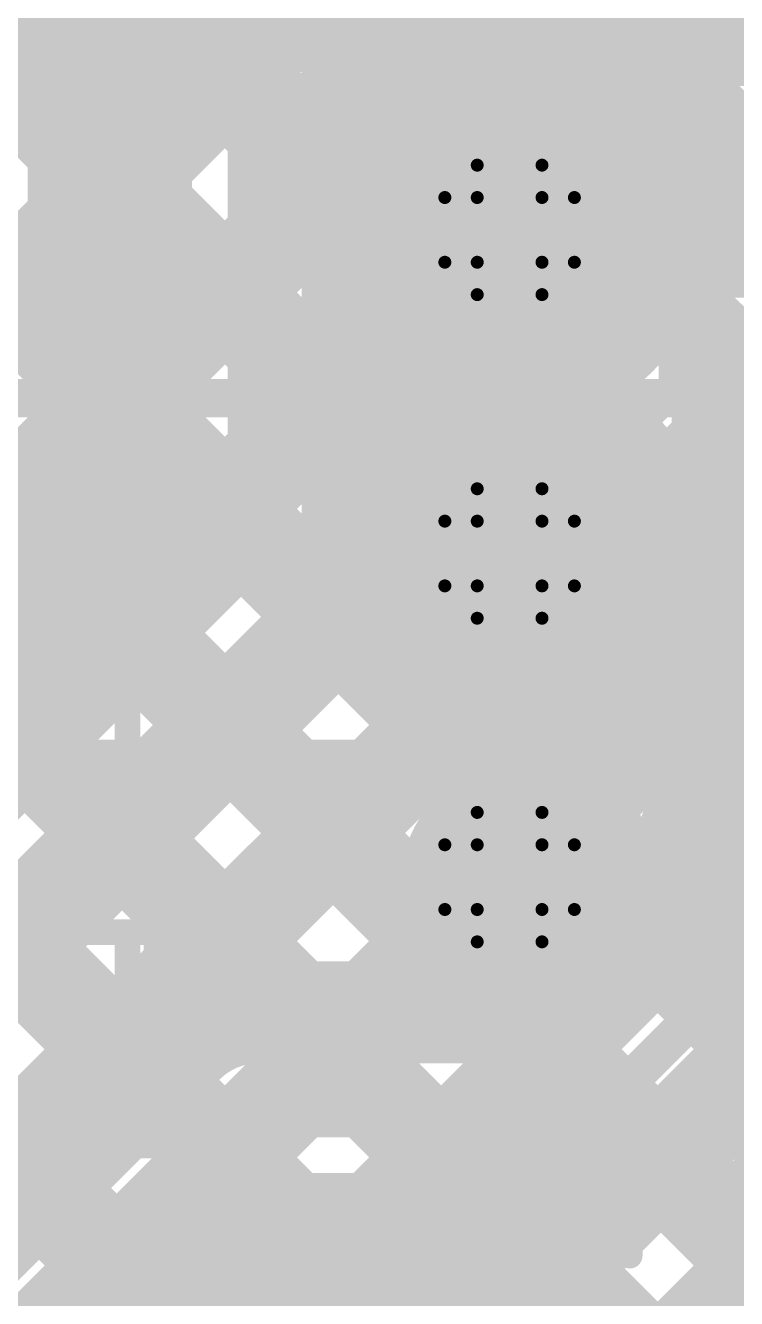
# Model space of a CAD drawing. Header units: millimetres. Extents: x 13 to 259, y -2 to 326.
# Drawn here: x 135.407 to 138.195, y 102.542 to 107.538 of the extents above; entities that cross this region are included whole.
import ezdxf

# ---------------------------------------------------------------- set-up
doc = ezdxf.new("R2010")
doc.units = ezdxf.units.MM
for name, color, linetype in [('BottomLayer', 5, 'Continuous'), ('ConnectLayer', 7, 'Continuous'), ('DrillDrawing', 1, 'Continuous'), ('Mechanical14', 56, 'Continuous'), ('Mechanical8', 56, 'Continuous'), ('MidLayer1', 16, 'Continuous'), ('MidLayer2', 76, 'Continuous'), ('MidLayer3', 90, 'Continuous'), ('MidLayer4', 156, 'Continuous'), ('MidLayer5', 130, 'Continuous'), ('MidLayer6', 216, 'Continuous'), ('MultiLayer', 9, 'Continuous'), ('TopLayer', 1, 'Continuous'), ('TopPaste', 8, 'Continuous'), ('TopSolder', 216, 'Continuous')]:
    doc.layers.add(name, color=color, linetype=linetype)

# ---------------------------------------------------------------- blocks, each defined once
blk = doc.blocks.new('SAMTEC_ASP_127797_01_185')
at = {"layer": 'Mechanical14', "const_width": 0.1}
for points in [[(-4.6609, 2.7038), (-4.6609, 3.0594)], [(-4.2291, 2.7038), (-4.2291, 3.0594)], [(-3.3909, 2.7038), (-3.3909, 3.0594)], [(-2.9591, 2.7038), (-2.9591, 3.0594)], [(-2.1209, 2.7038), (-2.1209, 3.0594)], [(-1.6891, 2.7038), (-1.6891, 3.0594)], [(-0.8509, 2.7038), (-0.8509, 3.0594)], [(-0.4191, 2.7038), (-0.4191, 3.0594)], [(-4.2291, 2.7038), (-4.6609, 2.7038)], [(-2.9591, 2.7038), (-3.3909, 2.7038)], [(-1.6891, 2.7038), (-2.1209, 2.7038)], [(-0.4191, 2.7038), (-0.8509, 2.7038)], [(-4.2291, 2.3762), (-4.6609, 2.3762)], [(-4.6609, 2.0206), (-4.6609, 2.3762)], [(-4.2291, 2.0206), (-4.2291, 2.3762)], [(-2.9591, 2.3762), (-3.3909, 2.3762)], [(-3.3909, 2.0206), (-3.3909, 2.3762)], [(-2.9607, 2.0206), (-2.9607, 2.3762)], [(-1.6891, 2.3762), (-2.1209, 2.3762)], [(-2.1209, 2.0206), (-2.1209, 2.3762)], [(-1.6891, 2.0206), (-1.6891, 2.3762)], [(-0.4191, 2.3762), (-0.8509, 2.3762)], [(-0.8509, 2.0206), (-0.8509, 2.3762)], [(-0.4207, 2.0206), (-0.4207, 2.3762)], [(-4.6609, 2.1336), (-5.4991, 2.1336)], [(-3.3909, 2.1336), (-4.2291, 2.1336)], [(-2.1209, 2.1336), (-2.9591, 2.1336)], [(-0.8509, 2.1336), (-1.6891, 2.1336)], [(0.4191, 2.1336), (-0.4191, 2.1336)], [(-4.6609, 2.0206), (-4.7752, 2.0206)], [(-4.7752, 1.8796), (-4.7752, 2.0206)], [(-4.1148, 2.0206), (-4.2291, 2.0206)], [(-4.1148, 1.8796), (-4.1148, 2.0206)], [(-3.3909, 2.0206), (-3.5052, 2.0206)], [(-3.5052, 1.8796), (-3.5052, 2.0206)], [(-2.8448, 2.0206), (-2.9591, 2.0206)], [(-2.8448, 1.8796), (-2.8448, 2.0206)], [(-2.1209, 2.0206), (-2.2352, 2.0206)], [(-2.2352, 1.8796), (-2.2352, 2.0206)], [(-1.5748, 2.0206), (-1.6891, 2.0206)], [(-1.5748, 1.8796), (-1.5748, 2.0206)], [(-0.8509, 2.0206), (-0.9652, 2.0206)], [(-0.9652, 1.8796), (-0.9652, 2.0206)], [(-0.3048, 2.0206), (-0.4191, 2.0206)], [(-0.3048, 1.8796), (-0.3048, 2.0206)], [(-4.7752, 1.8796), (-5.3848, 1.8796)], [(-3.5052, 1.8796), (-4.1148, 1.8796)], [(-2.2352, 1.8796), (-2.8448, 1.8796)], [(-0.9652, 1.8796), (-1.5748, 1.8796)], [(0.3048, 1.8796), (-0.3048, 1.8796)], [(-4.7752, 0.6604), (-5.3848, 0.6604)], [(-4.7752, 0.5194), (-4.7752, 0.6604)], [(-3.5052, 0.6604), (-4.1148, 0.6604)], [(-4.1148, 0.5194), (-4.1148, 0.6604)], [(-3.5052, 0.5194), (-3.5052, 0.6604)], [(-2.2352, 0.6604), (-2.8448, 0.6604)], [(-2.8448, 0.5194), (-2.8448, 0.6604)], [(-2.2352, 0.5194), (-2.2352, 0.6604)], [(-0.9652, 0.6604), (-1.5748, 0.6604)], [(-1.5748, 0.5194), (-1.5748, 0.6604)], [(-0.9652, 0.5194), (-0.9652, 0.6604)], [(0.3048, 0.6604), (-0.3048, 0.6604)], [(-0.3048, 0.5194), (-0.3048, 0.6604)], [(-4.6609, 0.5194), (-4.7752, 0.5194)], [(-4.6609, 0.1638), (-4.6609, 0.5194)], [(-4.1148, 0.5194), (-4.2291, 0.5194)], [(-4.2291, 0.1638), (-4.2291, 0.5194)], [(-3.3909, 0.5194), (-3.5052, 0.5194)], [(-3.3909, 0.1638), (-3.3909, 0.5194)], [(-2.8448, 0.5194), (-2.9591, 0.5194)], [(-2.9591, 0.1638), (-2.9591, 0.5194)], [(-2.1209, 0.5194), (-2.2352, 0.5194)], [(-2.1209, 0.1638), (-2.1209, 0.5194)], [(-1.5748, 0.5194), (-1.6891, 0.5194)], [(-1.6891, 0.1638), (-1.6891, 0.5194)], [(-0.8509, 0.5194), (-0.9652, 0.5194)], [(-0.8509, 0.1638), (-0.8509, 0.5194)], [(-0.3048, 0.5194), (-0.4191, 0.5194)], [(-0.4191, 0.1638), (-0.4191, 0.5194)], [(-4.6609, 0.4064), (-5.4991, 0.4064)], [(-3.3909, 0.4064), (-4.2291, 0.4064)], [(-2.1209, 0.4064), (-2.9591, 0.4064)], [(-0.8509, 0.4064), (-1.6891, 0.4064)], [(0.4191, 0.4064), (-0.4191, 0.4064)], [(-4.2291, 0.1638), (-4.6609, 0.1638)], [(-2.9591, 0.1638), (-3.3909, 0.1638)], [(-1.6891, 0.1638), (-2.1209, 0.1638)], [(-0.4191, 0.1638), (-0.8509, 0.1638)]]:
    blk.add_lwpolyline(points, dxfattribs=at)
at = {"layer": 'Mechanical14', "const_width": 0.05}
for points in [[(-4.6859, 2.7038, 1), (-4.6359, 2.7038, 1)], [(-4.6859, 2.7038, 1), (-4.6359, 2.7038, 1)], [(-4.2541, 2.7038, 1), (-4.2041, 2.7038, 1)], [(-4.2541, 2.7038, 1), (-4.2041, 2.7038, 1)], [(-3.4159, 2.7038, 1), (-3.3659, 2.7038, 1)], [(-3.4159, 2.7038, 1), (-3.3659, 2.7038, 1)], [(-2.9841, 2.7038, 1), (-2.9341, 2.7038, 1)], [(-2.9841, 2.7038, 1), (-2.9341, 2.7038, 1)], [(-2.1459, 2.7038, 1), (-2.0959, 2.7038, 1)], [(-2.1459, 2.7038, 1), (-2.0959, 2.7038, 1)], [(-1.7141, 2.7038, 1), (-1.6641, 2.7038, 1)], [(-1.7141, 2.7038, 1), (-1.6641, 2.7038, 1)], [(-0.8759, 2.7038, 1), (-0.8259, 2.7038, 1)], [(-0.8759, 2.7038, 1), (-0.8259, 2.7038, 1)], [(-0.4441, 2.7038, 1), (-0.3941, 2.7038, 1)], [(-0.4441, 2.7038, 1), (-0.3941, 2.7038, 1)], [(-4.6859, 2.3762, 1), (-4.6359, 2.3762, 1)], [(-4.6859, 2.3762, 1), (-4.6359, 2.3762, 1)], [(-4.2541, 2.3762, 1), (-4.2041, 2.3762, 1)], [(-4.2541, 2.3762, 1), (-4.2041, 2.3762, 1)], [(-3.4159, 2.3762, 1), (-3.3659, 2.3762, 1)], [(-3.4159, 2.3762, 1), (-3.3659, 2.3762, 1)], [(-2.9857, 2.3762, 1), (-2.9357, 2.3762, 1)], [(-2.9841, 2.3762, 1), (-2.9341, 2.3762, 1)], [(-2.1459, 2.3762, 1), (-2.0959, 2.3762, 1)], [(-2.1459, 2.3762, 1), (-2.0959, 2.3762, 1)], [(-1.7141, 2.3762, 1), (-1.6641, 2.3762, 1)], [(-1.7141, 2.3762, 1), (-1.6641, 2.3762, 1)], [(-0.8759, 2.3762, 1), (-0.8259, 2.3762, 1)], [(-0.8759, 2.3762, 1), (-0.8259, 2.3762, 1)], [(-0.4457, 2.3762, 1), (-0.3957, 2.3762, 1)], [(-0.4441, 2.3762, 1), (-0.3941, 2.3762, 1)], [(-4.6859, 2.1336, 1), (-4.6359, 2.1336, 1)], [(-4.2541, 2.1336, 1), (-4.2041, 2.1336, 1)], [(-3.4159, 2.1336, 1), (-3.3659, 2.1336, 1)], [(-2.9841, 2.1336, 1), (-2.9341, 2.1336, 1)], [(-2.1459, 2.1336, 1), (-2.0959, 2.1336, 1)], [(-1.7141, 2.1336, 1), (-1.6641, 2.1336, 1)], [(-0.8759, 2.1336, 1), (-0.8259, 2.1336, 1)], [(-0.4441, 2.1336, 1), (-0.3941, 2.1336, 1)], [(-4.8002, 2.0206, 1), (-4.7502, 2.0206, 1)], [(-4.8002, 2.0206, 1), (-4.7502, 2.0206, 1)], [(-4.6859, 2.0206, 1), (-4.6359, 2.0206, 1)], [(-4.6859, 2.0206, 1), (-4.6359, 2.0206, 1)], [(-4.2541, 2.0206, 1), (-4.2041, 2.0206, 1)], [(-4.2541, 2.0206, 1), (-4.2041, 2.0206, 1)], [(-4.1398, 2.0206, 1), (-4.0898, 2.0206, 1)], [(-4.1398, 2.0206, 1), (-4.0898, 2.0206, 1)], [(-3.5302, 2.0206, 1), (-3.4802, 2.0206, 1)], [(-3.5302, 2.0206, 1), (-3.4802, 2.0206, 1)], [(-3.4159, 2.0206, 1), (-3.3659, 2.0206, 1)], [(-3.4159, 2.0206, 1), (-3.3659, 2.0206, 1)], [(-2.9857, 2.0206, 1), (-2.9357, 2.0206, 1)], [(-2.9841, 2.0206, 1), (-2.9341, 2.0206, 1)], [(-2.8698, 2.0206, 1), (-2.8198, 2.0206, 1)], [(-2.8698, 2.0206, 1), (-2.8198, 2.0206, 1)], [(-2.2602, 2.0206, 1), (-2.2102, 2.0206, 1)], [(-2.2602, 2.0206, 1), (-2.2102, 2.0206, 1)], [(-2.1459, 2.0206, 1), (-2.0959, 2.0206, 1)], [(-2.1459, 2.0206, 1), (-2.0959, 2.0206, 1)], [(-1.7141, 2.0206, 1), (-1.6641, 2.0206, 1)], [(-1.7141, 2.0206, 1), (-1.6641, 2.0206, 1)], [(-1.5998, 2.0206, 1), (-1.5498, 2.0206, 1)], [(-1.5998, 2.0206, 1), (-1.5498, 2.0206, 1)], [(-0.9902, 2.0206, 1), (-0.9402, 2.0206, 1)], [(-0.9902, 2.0206, 1), (-0.9402, 2.0206, 1)], [(-0.8759, 2.0206, 1), (-0.8259, 2.0206, 1)], [(-0.8759, 2.0206, 1), (-0.8259, 2.0206, 1)], [(-0.4457, 2.0206, 1), (-0.3957, 2.0206, 1)], [(-0.4441, 2.0206, 1), (-0.3941, 2.0206, 1)], [(-0.3298, 2.0206, 1), (-0.2798, 2.0206, 1)], [(-0.3298, 2.0206, 1), (-0.2798, 2.0206, 1)], [(-4.8002, 1.8796, 1), (-4.7502, 1.8796, 1)], [(-4.8002, 1.8796, 1), (-4.7502, 1.8796, 1)], [(-4.1398, 1.8796, 1), (-4.0898, 1.8796, 1)], [(-4.1398, 1.8796, 1), (-4.0898, 1.8796, 1)], [(-3.5302, 1.8796, 1), (-3.4802, 1.8796, 1)], [(-3.5302, 1.8796, 1), (-3.4802, 1.8796, 1)], [(-2.8698, 1.8796, 1), (-2.8198, 1.8796, 1)], [(-2.8698, 1.8796, 1), (-2.8198, 1.8796, 1)], [(-2.2602, 1.8796, 1), (-2.2102, 1.8796, 1)], [(-2.2602, 1.8796, 1), (-2.2102, 1.8796, 1)], [(-1.5998, 1.8796, 1), (-1.5498, 1.8796, 1)], [(-1.5998, 1.8796, 1), (-1.5498, 1.8796, 1)], [(-0.9902, 1.8796, 1), (-0.9402, 1.8796, 1)], [(-0.9902, 1.8796, 1), (-0.9402, 1.8796, 1)], [(-0.3298, 1.8796, 1), (-0.2798, 1.8796, 1)], [(-0.3298, 1.8796, 1), (-0.2798, 1.8796, 1)], [(-4.8002, 0.6604, 1), (-4.7502, 0.6604, 1)], [(-4.8002, 0.6604, 1), (-4.7502, 0.6604, 1)], [(-4.1398, 0.6604, 1), (-4.0898, 0.6604, 1)], [(-4.1398, 0.6604, 1), (-4.0898, 0.6604, 1)], [(-3.5302, 0.6604, 1), (-3.4802, 0.6604, 1)], [(-3.5302, 0.6604, 1), (-3.4802, 0.6604, 1)], [(-2.8698, 0.6604, 1), (-2.8198, 0.6604, 1)], [(-2.8698, 0.6604, 1), (-2.8198, 0.6604, 1)], [(-2.2602, 0.6604, 1), (-2.2102, 0.6604, 1)], [(-2.2602, 0.6604, 1), (-2.2102, 0.6604, 1)], [(-1.5998, 0.6604, 1), (-1.5498, 0.6604, 1)], [(-1.5998, 0.6604, 1), (-1.5498, 0.6604, 1)], [(-0.9902, 0.6604, 1), (-0.9402, 0.6604, 1)], [(-0.9902, 0.6604, 1), (-0.9402, 0.6604, 1)], [(-0.3298, 0.6604, 1), (-0.2798, 0.6604, 1)], [(-0.3298, 0.6604, 1), (-0.2798, 0.6604, 1)], [(-4.8002, 0.5194, 1), (-4.7502, 0.5194, 1)], [(-4.8002, 0.5194, 1), (-4.7502, 0.5194, 1)], [(-4.6859, 0.5194, 1), (-4.6359, 0.5194, 1)], [(-4.6859, 0.5194, 1), (-4.6359, 0.5194, 1)], [(-4.2541, 0.5194, 1), (-4.2041, 0.5194, 1)], [(-4.2541, 0.5194, 1), (-4.2041, 0.5194, 1)], [(-4.1398, 0.5194, 1), (-4.0898, 0.5194, 1)], [(-4.1398, 0.5194, 1), (-4.0898, 0.5194, 1)], [(-3.5302, 0.5194, 1), (-3.4802, 0.5194, 1)], [(-3.5302, 0.5194, 1), (-3.4802, 0.5194, 1)], [(-3.4159, 0.5194, 1), (-3.3659, 0.5194, 1)], [(-3.4159, 0.5194, 1), (-3.3659, 0.5194, 1)], [(-2.9841, 0.5194, 1), (-2.9341, 0.5194, 1)], [(-2.9841, 0.5194, 1), (-2.9341, 0.5194, 1)], [(-2.8698, 0.5194, 1), (-2.8198, 0.5194, 1)], [(-2.8698, 0.5194, 1), (-2.8198, 0.5194, 1)], [(-2.2602, 0.5194, 1), (-2.2102, 0.5194, 1)], [(-2.2602, 0.5194, 1), (-2.2102, 0.5194, 1)], [(-2.1459, 0.5194, 1), (-2.0959, 0.5194, 1)], [(-2.1459, 0.5194, 1), (-2.0959, 0.5194, 1)], [(-1.7141, 0.5194, 1), (-1.6641, 0.5194, 1)], [(-1.7141, 0.5194, 1), (-1.6641, 0.5194, 1)], [(-1.5998, 0.5194, 1), (-1.5498, 0.5194, 1)], [(-1.5998, 0.5194, 1), (-1.5498, 0.5194, 1)], [(-0.9902, 0.5194, 1), (-0.9402, 0.5194, 1)], [(-0.9902, 0.5194, 1), (-0.9402, 0.5194, 1)], [(-0.8759, 0.5194, 1), (-0.8259, 0.5194, 1)], [(-0.8759, 0.5194, 1), (-0.8259, 0.5194, 1)], [(-0.4441, 0.5194, 1), (-0.3941, 0.5194, 1)], [(-0.4441, 0.5194, 1), (-0.3941, 0.5194, 1)], [(-0.3298, 0.5194, 1), (-0.2798, 0.5194, 1)], [(-0.3298, 0.5194, 1), (-0.2798, 0.5194, 1)], [(-4.6859, 0.4064, 1), (-4.6359, 0.4064, 1)], [(-4.2541, 0.4064, 1), (-4.2041, 0.4064, 1)], [(-3.4159, 0.4064, 1), (-3.3659, 0.4064, 1)], [(-2.9841, 0.4064, 1), (-2.9341, 0.4064, 1)], [(-2.1459, 0.4064, 1), (-2.0959, 0.4064, 1)], [(-1.7141, 0.4064, 1), (-1.6641, 0.4064, 1)], [(-0.8759, 0.4064, 1), (-0.8259, 0.4064, 1)], [(-0.4441, 0.4064, 1), (-0.3941, 0.4064, 1)], [(-4.6859, 0.1638, 1), (-4.6359, 0.1638, 1)], [(-4.6859, 0.1638, 1), (-4.6359, 0.1638, 1)], [(-4.2541, 0.1638, 1), (-4.2041, 0.1638, 1)], [(-4.2541, 0.1638, 1), (-4.2041, 0.1638, 1)], [(-3.4159, 0.1638, 1), (-3.3659, 0.1638, 1)], [(-3.4159, 0.1638, 1), (-3.3659, 0.1638, 1)], [(-2.9841, 0.1638, 1), (-2.9341, 0.1638, 1)], [(-2.9841, 0.1638, 1), (-2.9341, 0.1638, 1)], [(-2.1459, 0.1638, 1), (-2.0959, 0.1638, 1)], [(-2.1459, 0.1638, 1), (-2.0959, 0.1638, 1)], [(-1.7141, 0.1638, 1), (-1.6641, 0.1638, 1)], [(-1.7141, 0.1638, 1), (-1.6641, 0.1638, 1)], [(-0.8759, 0.1638, 1), (-0.8259, 0.1638, 1)], [(-0.8759, 0.1638, 1), (-0.8259, 0.1638, 1)], [(-0.4441, 0.1638, 1), (-0.3941, 0.1638, 1)], [(-0.4441, 0.1638, 1), (-0.3941, 0.1638, 1)]]:
    blk.add_lwpolyline(points, format="xyb", close=True, dxfattribs=at)
at = {"layer": 'Mechanical8', "const_width": 0.1}
for points in [[(-4.445, 2.175), (-4.445, 3.175)], [(-3.175, 2.175), (-3.175, 3.175)], [(-1.905, 2.175), (-1.905, 3.175)], [(-0.635, 2.175), (-0.635, 3.175)], [(-4.445, 1.905), (-4.445, 2.905)], [(-3.175, 1.905), (-3.175, 2.905)], [(-1.905, 1.905), (-1.905, 2.905)], [(-0.635, 1.905), (-0.635, 2.905)], [(-4.715, 1.905), (-5.715, 1.905)], [(-4.445, 1.905), (-5.445, 1.905)], [(-4.445, 0.905), (-4.445, 1.905)], [(-3.445, 1.905), (-4.445, 1.905)], [(-3.175, 1.905), (-4.175, 1.905)], [(-3.175, 0.905), (-3.175, 1.905)], [(-2.175, 1.905), (-3.175, 1.905)], [(-1.905, 1.905), (-2.905, 1.905)], [(-1.905, 0.905), (-1.905, 1.905)], [(-0.905, 1.905), (-1.905, 1.905)], [(-0.635, 1.905), (-1.635, 1.905)], [(-0.635, 0.905), (-0.635, 1.905)], [(0.365, 1.905), (-0.635, 1.905)], [(0.635, 1.905), (-0.365, 1.905)]]:
    blk.add_lwpolyline(points, dxfattribs=at)
at = {"layer": 'Mechanical8', "const_width": 0.05}
for points in [[(-4.47, 2.175, 1), (-4.42, 2.175, 1)], [(-3.2, 2.175, 1), (-3.15, 2.175, 1)], [(-1.93, 2.175, 1), (-1.88, 2.175, 1)], [(-0.66, 2.175, 1), (-0.61, 2.175, 1)], [(-4.74, 1.905, 1), (-4.69, 1.905, 1)], [(-4.47, 1.905, 1), (-4.42, 1.905, 1)], [(-4.47, 1.905, 1), (-4.42, 1.905, 1)], [(-4.47, 1.905, 1), (-4.42, 1.905, 1)], [(-4.47, 1.905, 1), (-4.42, 1.905, 1)], [(-4.2, 1.905, 1), (-4.15, 1.905, 1)], [(-3.47, 1.905, 1), (-3.42, 1.905, 1)], [(-3.2, 1.905, 1), (-3.15, 1.905, 1)], [(-3.2, 1.905, 1), (-3.15, 1.905, 1)], [(-3.2, 1.905, 1), (-3.15, 1.905, 1)], [(-3.2, 1.905, 1), (-3.15, 1.905, 1)], [(-2.93, 1.905, 1), (-2.88, 1.905, 1)], [(-2.2, 1.905, 1), (-2.15, 1.905, 1)], [(-1.93, 1.905, 1), (-1.88, 1.905, 1)], [(-1.93, 1.905, 1), (-1.88, 1.905, 1)], [(-1.93, 1.905, 1), (-1.88, 1.905, 1)], [(-1.93, 1.905, 1), (-1.88, 1.905, 1)], [(-1.66, 1.905, 1), (-1.61, 1.905, 1)], [(-0.93, 1.905, 1), (-0.88, 1.905, 1)], [(-0.66, 1.905, 1), (-0.61, 1.905, 1)], [(-0.66, 1.905, 1), (-0.61, 1.905, 1)], [(-0.66, 1.905, 1), (-0.61, 1.905, 1)], [(-0.66, 1.905, 1), (-0.61, 1.905, 1)], [(-0.39, 1.905, 1), (-0.34, 1.905, 1)], [(-4.47, 0.905, 1), (-4.42, 0.905, 1)], [(-3.2, 0.905, 1), (-3.15, 0.905, 1)], [(-1.93, 0.905, 1), (-1.88, 0.905, 1)], [(-0.66, 0.905, 1), (-0.61, 0.905, 1)]]:
    blk.add_lwpolyline(points, format="xyb", close=True, dxfattribs=at)
at = {"layer": 'TopLayer', "const_width": 0.32}
for points in [[(-4.605, 1.905, 1), (-4.285, 1.905, 1)], [(-3.335, 1.905, 1), (-3.015, 1.905, 1)], [(-2.065, 1.905, 1), (-1.745, 1.905, 1)], [(-0.795, 1.905, 1), (-0.475, 1.905, 1)]]:
    blk.add_lwpolyline(points, format="xyb", close=True, dxfattribs=at)
at = {"layer": 'TopPaste', "const_width": 0.32}
for points in [[(-4.605, 1.905, 1), (-4.285, 1.905, 1)], [(-3.335, 1.905, 1), (-3.015, 1.905, 1)], [(-2.065, 1.905, 1), (-1.745, 1.905, 1)], [(-0.795, 1.905, 1), (-0.475, 1.905, 1)]]:
    blk.add_lwpolyline(points, format="xyb", close=True, dxfattribs=at)
at = {"layer": 'TopSolder', "const_width": 0.4216}
for points in [[(-4.6558, 3.175, 1), (-4.2342, 3.175, 1)], [(-3.3858, 3.175, 1), (-2.9642, 3.175, 1)], [(-2.1158, 3.175, 1), (-1.6942, 3.175, 1)], [(-0.8458, 3.175, 1), (-0.4242, 3.175, 1)], [(-4.6558, 1.905, 1), (-4.2342, 1.905, 1)], [(-3.3858, 1.905, 1), (-2.9642, 1.905, 1)], [(-2.1158, 1.905, 1), (-1.6942, 1.905, 1)], [(-0.8458, 1.905, 1), (-0.4242, 1.905, 1)]]:
    blk.add_lwpolyline(points, format="xyb", close=True, dxfattribs=at)

msp = doc.modelspace()

# ---------------------------------------------------------------- linework, layer by layer
at = {"layer": 'BottomLayer', "const_width": 0.25}
for points in [[(137.1801, 106.7357, 1), (137.43, 106.7357, 1)], [(137.1801, 105.4657, 1), (137.43, 105.4657, 1)], [(137.1801, 104.1957, 1), (137.43, 104.1957, 1)]]:
    msp.add_lwpolyline(points, format="xyb", close=True, dxfattribs=at)
at = {"layer": 'ConnectLayer', "const_width": 0.4}
for points in [[(137.8722, 105.6282), (147.7273, 115.4832)], [(137.8722, 105.6282), (147.7273, 115.4832)], [(137.8722, 105.6282), (146.51, 114.266)], [(129.539, 113.1396), (136.8443, 105.8343)], [(129.539, 113.1396), (136.8443, 105.8343)], [(137.7166, 102.0785), (148.1732, 112.535)], [(137.7166, 102.0785), (148.1732, 112.535)], [(135.615, 105.9007), (135.615, 112.1481)], [(136.69, 105.425), (136.69, 112.075)], [(135.86, 105.5969), (135.86, 111.9031)], [(127.6323, 111.6522), (137.0824, 102.2021)], [(127.6323, 111.6522), (137.0824, 102.2021)], [(133.8667, 111.3575), (149.9721, 95.2521)], [(133.8667, 111.3575), (149.9721, 95.2521)], [(134.035, 111.1891), (146.51, 98.7141)], [(137.7166, 102.0785), (146.51, 110.8719)], [(134.0446, 110.331), (137.0904, 107.2853)], [(134.0446, 110.331), (137.0904, 107.2853)], [(134.0446, 110.331), (137.0904, 107.2853)], [(133.567, 109.9601), (136.7195, 106.8077)], [(133.567, 109.9601), (136.7195, 106.8077)], [(133.9509, 109.5762), (136.7195, 106.8077)], [(137.7109, 107.1639), (139.6103, 109.0633)], [(137.7109, 107.1639), (139.6103, 109.0633)], [(137.7109, 107.1639), (139.6103, 109.0633)], [(132.628, 104.6266), (136.8741, 108.8727)], [(132.628, 104.6266), (136.8741, 108.8727)], [(134.0346, 106.0332), (136.8741, 108.8727)], [(133.6219, 104.7719), (137.6398, 108.7899)], [(133.6219, 104.7719), (137.6398, 108.7899)], [(133.9744, 105.1244), (137.6398, 108.7899)], [(137.6, 107.2467), (137.6, 108.7648)], [(134.061, 104.3625), (138.4083, 108.7098)], [(134.061, 104.3625), (138.4083, 108.7098)], [(134.061, 104.3625), (138.4083, 108.7098)], [(137.382, 108.6908), (147.6056, 98.4671)], [(137.382, 108.6908), (147.6056, 98.4671)], [(137.382, 108.6908), (146.51, 99.5627)], [(134.035, 108.6435), (136.8443, 105.8343)], [(136.69, 108.5341), (137.6, 107.6241)], [(137.7765, 106.381), (139.7696, 108.3741)], [(137.7765, 106.381), (139.7696, 108.3741)], [(137.7765, 106.381), (139.7696, 108.3741)], [(135.615, 107.9121), (135.86, 107.6671)], [(136.69, 106.9916), (137.6, 107.9016)], [(135.615, 107.6136), (135.86, 107.8586)], [(134.043, 107.787), (143.616, 98.2141)], [(134.043, 107.787), (143.616, 98.2141)], [(134.043, 107.787), (143.616, 98.2141)], [(136.69, 107.6856), (137.0904, 107.2853)], [(135.615, 107.0636), (135.86, 106.8185)], [(135.615, 106.7651), (135.86, 107.0101)], [(134.0525, 106.9291), (143.6015, 97.3801)], [(134.0525, 106.9291), (143.6015, 97.3801)], [(134.0525, 106.9291), (143.6015, 97.3801)], [(137.8546, 106.521), (138.3604, 106.0153)], [(137.8546, 106.521), (138.3604, 106.0153)], [(137.8546, 106.521), (138.3604, 106.0153)], [(133.9009, 103.3539), (136.8768, 106.3298)], [(133.9009, 103.3539), (136.8768, 106.3298)], [(134.0343, 103.4873), (136.8768, 106.3298)], [(136.69, 106.143), (136.8768, 106.3298)], [(133.8605, 106.2725), (143.6723, 96.4607)], [(133.8605, 106.2725), (143.6723, 96.4607)], [(137.4364, 106.0409), (137.6598, 106.2643)], [(137.4364, 106.0409), (137.6598, 106.2643)], [(137.4364, 106.0409), (137.6598, 106.2643)], [(135.615, 106.215), (135.86, 105.97)], [(137.6, 105.9767), (137.6, 106.2248)], [(137.4364, 106.0409), (137.6, 106.2045)], [(135.615, 105.9166), (135.86, 106.1616)], [(137.377, 106.1501), (137.5071, 106.02)], [(137.377, 106.1501), (137.5071, 106.02)], [(137.377, 106.1501), (137.5071, 106.02)], [(137.377, 106.1501), (137.5071, 106.02)], [(134.035, 106.098), (143.6723, 96.4607)], [(136.69, 105.9886), (136.8443, 105.8343)], [(137.8594, 105.6677), (137.9895, 105.5377)], [(137.8594, 105.6677), (137.9895, 105.5377)], [(137.8594, 105.6677), (137.9895, 105.5377)], [(133.7198, 105.5647), (137.0824, 102.2021)], [(134.085, 104.1988), (135.4935, 105.6073)], [(134.1027, 103.8395), (135.86, 105.5969)], [(135.4339, 105.5477), (135.6223, 105.3592)], [(133.9665, 102.571), (136.7299, 105.3343)], [(133.9665, 102.571), (136.7299, 105.3343)], [(133.9763, 102.5807), (136.7299, 105.3343)], [(136.6561, 105.2605), (136.7299, 105.3343)], [(136.6262, 105.2039), (137.8113, 104.0188)], [(134.568, 103.1311), (136.5685, 105.1316)], [(137.7548, 105.0839), (138.1053, 104.7334)], [(133.9038, 100.8112), (138.1496, 105.057)], [(133.9038, 100.8112), (138.1496, 105.057)], [(134.034, 100.9414), (138.1496, 105.057)], [(137.6736, 105.005), (138.1143, 104.5643)], [(137.6736, 105.005), (138.1143, 104.5643)], [(137.6736, 105.005), (138.1143, 104.5643)], [(137.6736, 105.005), (138.1143, 104.5643)], [(132.7922, 100.5482), (137.1426, 104.8985)], [(132.7922, 100.5482), (137.1426, 104.8985)], [(133.7728, 101.5288), (137.1426, 104.8985)], [(134.375, 102.131), (137.1426, 104.8985)], [(136.7576, 103.665), (137.9656, 104.8731)], [(136.2092, 104.7723), (137.3165, 103.665)], [(138.1353, 104.7062), (138.1947, 104.6468)], [(134.0553, 104.3806), (136.7183, 101.7177)], [(134.0553, 104.3806), (136.7183, 101.7177)], [(134.0553, 104.3806), (136.7183, 101.7177)], [(135.785, 104.348), (136.468, 103.665)], [(137.4574, 103.665), (137.9851, 104.1926)], [(133.9439, 100.0028), (138.0009, 104.0598)], [(133.9439, 100.0028), (138.0009, 104.0598)], [(133.9781, 100.037), (138.0009, 104.0598)], [(135.3607, 103.9238), (135.884, 103.4005)], [(133.8574, 103.7301), (138.1094, 99.478)], [(133.8574, 103.7301), (138.1094, 99.478)], [(134.0635, 99.2738), (138.4169, 103.6273)], [(134.0635, 99.2738), (138.4169, 103.6273)], [(134.0635, 99.2738), (138.4169, 103.6273)], [(136.3203, 103.665), (137.4574, 103.665)], [(134.035, 103.5524), (138.1094, 99.478)], [(134.375, 101.8916), (136.0269, 103.5435)], [(134.9364, 103.4995), (135.4597, 102.9763)], [(138.3436, 102.765), (139.0148, 103.4362)], [(134.94, 100.9989), (136.7761, 102.835)], [(134.94, 101.2828), (136.4922, 102.835)], [(135.7927, 101.3455), (137.2823, 102.835)], [(136.4922, 102.835), (137.2823, 102.835)], [(136.4709, 102.8136), (136.8659, 102.4186)], [(138.3436, 102.765), (140.3265, 102.765)], [(136.0466, 102.3894), (136.4416, 101.9944)]]:
    msp.add_lwpolyline(points, dxfattribs=at)
at = {"layer": 'ConnectLayer'}
for points, const_width in [([(135.76, 107.6671, 1), (135.96, 107.6671, 1)], 0.2), ([(136.59, 107.6856, 1), (136.79, 107.6856, 1)], 0.2), ([(135.515, 107.6136, 1), (135.715, 107.6136, 1)], 0.2), ([(137.5, 107.6241, 1), (137.7, 107.6241, 1)], 0.2), ([(137.895, 106.7357, 1), (136.7151, 106.7357, 1)], 0.4), ([(137.895, 106.7357, 1), (136.7151, 106.7357, 1)], 0.4), ([(137.895, 106.7357, 1), (136.7151, 106.7357, 1)], 0.4), ([(136.9904, 107.2853, 1), (137.1904, 107.2853, 1)], 0.2), ([(136.9904, 107.2853, 1), (137.1904, 107.2853, 1)], 0.2), ([(136.9904, 107.2853, 1), (137.1904, 107.2853, 1)], 0.2), ([(136.9904, 107.2853, 1), (137.1904, 107.2853, 1)], 0.2), ([(137.5, 107.2467, 1), (137.7, 107.2467, 1)], 0.2), ([(137.5, 107.2467, 1), (137.7, 107.2467, 1)], 0.2), ([(137.6109, 107.1639, 1), (137.8109, 107.1639, 1)], 0.2), ([(137.6109, 107.1639, 1), (137.8109, 107.1639, 1)], 0.2), ([(137.6109, 107.1639, 1), (137.8109, 107.1639, 1)], 0.2), ([(135.515, 107.0636, 1), (135.715, 107.0636, 1)], 0.2), ([(135.76, 107.0101, 1), (135.96, 107.0101, 1)], 0.2), ([(136.59, 106.9916, 1), (136.79, 106.9916, 1)], 0.2), ([(135.76, 106.8185, 1), (135.96, 106.8185, 1)], 0.2), ([(135.515, 106.7651, 1), (135.715, 106.7651, 1)], 0.2), ([(136.6195, 106.8077, 1), (136.8195, 106.8077, 1)], 0.2), ([(136.6195, 106.8077, 1), (136.8195, 106.8077, 1)], 0.2), ([(136.6195, 106.8077, 1), (136.8195, 106.8077, 1)], 0.2), ([(136.6151, 106.7357, 1), (136.8151, 106.7357, 1)], 0.2), ([(136.6151, 106.7357, 1), (136.8151, 106.7357, 1)], 0.2), ([(136.6151, 106.7357, 1), (136.8151, 106.7357, 1)], 0.2), ([(137.795, 106.7357, 1), (137.995, 106.7357, 1)], 0.2), ([(137.795, 106.7357, 1), (137.995, 106.7357, 1)], 0.2), ([(137.795, 106.7357, 1), (137.995, 106.7357, 1)], 0.2), ([(137.7546, 106.521, 1), (137.9546, 106.521, 1)], 0.2), ([(137.7546, 106.521, 1), (137.9546, 106.521, 1)], 0.2), ([(137.7546, 106.521, 1), (137.9546, 106.521, 1)], 0.2), ([(137.6765, 106.381, 1), (137.8765, 106.381, 1)], 0.2), ([(137.6765, 106.381, 1), (137.8765, 106.381, 1)], 0.2), ([(137.6765, 106.381, 1), (137.8765, 106.381, 1)], 0.2), ([(136.7768, 106.3298, 1), (136.9768, 106.3298, 1)], 0.2), ([(136.7768, 106.3298, 1), (136.9768, 106.3298, 1)], 0.2), ([(136.7768, 106.3298, 1), (136.9768, 106.3298, 1)], 0.2), ([(136.7768, 106.3298, 1), (136.9768, 106.3298, 1)], 0.2), ([(137.5598, 106.2643, 1), (137.7598, 106.2643, 1)], 0.2), ([(137.5598, 106.2643, 1), (137.7598, 106.2643, 1)], 0.2), ([(137.5598, 106.2643, 1), (137.7598, 106.2643, 1)], 0.2), ([(135.515, 106.215, 1), (135.715, 106.215, 1)], 0.2), ([(137.5, 106.2248, 1), (137.7, 106.2248, 1)], 0.2), ([(137.5, 106.2248, 1), (137.7, 106.2248, 1)], 0.2), ([(137.5, 106.2045, 1), (137.7, 106.2045, 1)], 0.2), ([(135.76, 106.1616, 1), (135.96, 106.1616, 1)], 0.2), ([(136.59, 106.143, 1), (136.79, 106.143, 1)], 0.2), ([(137.277, 106.1501, 1), (137.477, 106.1501, 1)], 0.2), ([(137.277, 106.1501, 1), (137.477, 106.1501, 1)], 0.2), ([(137.277, 106.1501, 1), (137.477, 106.1501, 1)], 0.2), ([(137.277, 106.1501, 1), (137.477, 106.1501, 1)], 0.2), ([(137.895, 105.4657, 1), (136.7151, 105.4657, 1)], 0.4), ([(137.895, 105.4657, 1), (136.7151, 105.4657, 1)], 0.4), ([(137.895, 105.4657, 1), (136.7151, 105.4657, 1)], 0.4), ([(137.3364, 106.0409, 1), (137.5364, 106.0409, 1)], 0.2), ([(137.3364, 106.0409, 1), (137.5364, 106.0409, 1)], 0.2), ([(137.3364, 106.0409, 1), (137.5364, 106.0409, 1)], 0.2), ([(137.3364, 106.0409, 1), (137.5364, 106.0409, 1)], 0.2), ([(137.4071, 106.02, 1), (137.6071, 106.02, 1)], 0.2), ([(137.4071, 106.02, 1), (137.6071, 106.02, 1)], 0.2), ([(137.4071, 106.02, 1), (137.6071, 106.02, 1)], 0.2), ([(137.4071, 106.02, 1), (137.6071, 106.02, 1)], 0.2), ([(139.165, 105.4657, 1), (137.9851, 105.4657, 1)], 0.4), ([(139.165, 105.4657, 1), (137.9851, 105.4657, 1)], 0.4), ([(139.165, 105.4657, 1), (137.9851, 105.4657, 1)], 0.4), ([(138.2604, 106.0153, 1), (138.4604, 106.0153, 1)], 0.2), ([(138.2604, 106.0153, 1), (138.4604, 106.0153, 1)], 0.2), ([(138.2604, 106.0153, 1), (138.4604, 106.0153, 1)], 0.2), ([(135.76, 105.97, 1), (135.96, 105.97, 1)], 0.2), ([(136.59, 105.9886, 1), (136.79, 105.9886, 1)], 0.2), ([(137.5, 105.9767, 1), (137.7, 105.9767, 1)], 0.2), ([(137.5, 105.9767, 1), (137.7, 105.9767, 1)], 0.2), ([(135.515, 105.9166, 1), (135.715, 105.9166, 1)], 0.2), ([(135.515, 105.9007, 1), (135.715, 105.9007, 1)], 0.2), ([(135.515, 105.9007, 1), (135.715, 105.9007, 1)], 0.2), ([(135.515, 105.9007, 1), (135.715, 105.9007, 1)], 0.2), ([(136.7443, 105.8343, 1), (136.9443, 105.8343, 1)], 0.2), ([(136.7443, 105.8343, 1), (136.9443, 105.8343, 1)], 0.2), ([(136.7443, 105.8343, 1), (136.9443, 105.8343, 1)], 0.2), ([(136.7443, 105.8343, 1), (136.9443, 105.8343, 1)], 0.2), ([(137.7594, 105.6677, 1), (137.9594, 105.6677, 1)], 0.2), ([(137.7594, 105.6677, 1), (137.9594, 105.6677, 1)], 0.2), ([(137.7594, 105.6677, 1), (137.9594, 105.6677, 1)], 0.2), ([(137.7722, 105.6282, 1), (137.9722, 105.6282, 1)], 0.2), ([(137.7722, 105.6282, 1), (137.9722, 105.6282, 1)], 0.2), ([(137.7722, 105.6282, 1), (137.9722, 105.6282, 1)], 0.2), ([(135.3935, 105.6073, 1), (135.5935, 105.6073, 1)], 0.2), ([(135.3935, 105.6073, 1), (135.5935, 105.6073, 1)], 0.2), ([(135.3935, 105.6073, 1), (135.5935, 105.6073, 1)], 0.2), ([(135.76, 105.5969, 1), (135.96, 105.5969, 1)], 0.2), ([(135.76, 105.5969, 1), (135.96, 105.5969, 1)], 0.2), ([(135.3339, 105.5477, 1), (135.5339, 105.5477, 1)], 0.2), ([(137.8895, 105.5377, 1), (138.0895, 105.5377, 1)], 0.2), ([(137.8895, 105.5377, 1), (138.0895, 105.5377, 1)], 0.2), ([(137.8895, 105.5377, 1), (138.0895, 105.5377, 1)], 0.2), ([(136.6151, 105.4657, 1), (136.8151, 105.4657, 1)], 0.2), ([(136.6151, 105.4657, 1), (136.8151, 105.4657, 1)], 0.2), ([(136.6151, 105.4657, 1), (136.8151, 105.4657, 1)], 0.2), ([(137.795, 105.4657, 1), (137.995, 105.4657, 1)], 0.2), ([(137.795, 105.4657, 1), (137.995, 105.4657, 1)], 0.2), ([(137.795, 105.4657, 1), (137.995, 105.4657, 1)], 0.2), ([(137.8851, 105.4657, 1), (138.0851, 105.4657, 1)], 0.2), ([(137.8851, 105.4657, 1), (138.0851, 105.4657, 1)], 0.2), ([(137.8851, 105.4657, 1), (138.0851, 105.4657, 1)], 0.2), ([(136.59, 105.425, 1), (136.79, 105.425, 1)], 0.2), ([(136.59, 105.425, 1), (136.79, 105.425, 1)], 0.2), ([(136.59, 105.425, 1), (136.79, 105.425, 1)], 0.2), ([(135.5223, 105.3592, 1), (135.7223, 105.3592, 1)], 0.2), ([(136.6299, 105.3343, 1), (136.8299, 105.3343, 1)], 0.2), ([(136.6299, 105.3343, 1), (136.8299, 105.3343, 1)], 0.2), ([(136.6299, 105.3343, 1), (136.8299, 105.3343, 1)], 0.2), ([(136.6299, 105.3343, 1), (136.8299, 105.3343, 1)], 0.2), ([(136.5561, 105.2605, 1), (136.7561, 105.2605, 1)], 0.2), ([(136.5262, 105.2039, 1), (136.7262, 105.2039, 1)], 0.2), ([(136.4685, 105.1316, 1), (136.6685, 105.1316, 1)], 0.2), ([(136.4685, 105.1316, 1), (136.6685, 105.1316, 1)], 0.2), ([(136.4685, 105.1316, 1), (136.6685, 105.1316, 1)], 0.2), ([(137.6548, 105.0839, 1), (137.8548, 105.0839, 1)], 0.2), ([(137.6548, 105.0839, 1), (137.8548, 105.0839, 1)], 0.2), ([(138.0496, 105.057, 1), (138.2496, 105.057, 1)], 0.2), ([(138.0496, 105.057, 1), (138.2496, 105.057, 1)], 0.2), ([(138.0496, 105.057, 1), (138.2496, 105.057, 1)], 0.2), ([(137.5736, 105.005, 1), (137.7736, 105.005, 1)], 0.2), ([(137.5736, 105.005, 1), (137.7736, 105.005, 1)], 0.2), ([(137.5736, 105.005, 1), (137.7736, 105.005, 1)], 0.2), ([(137.5736, 105.005, 1), (137.7736, 105.005, 1)], 0.2), ([(137.0426, 104.8985, 1), (137.2426, 104.8985, 1)], 0.2), ([(137.0426, 104.8985, 1), (137.2426, 104.8985, 1)], 0.2), ([(137.0426, 104.8985, 1), (137.2426, 104.8985, 1)], 0.2), ([(137.0426, 104.8985, 1), (137.2426, 104.8985, 1)], 0.2), ([(137.8656, 104.8731, 1), (138.0656, 104.8731, 1)], 0.2), ([(136.1092, 104.7723, 1), (136.3092, 104.7723, 1)], 0.2), ([(139.165, 104.1957, 1), (137.9851, 104.1957, 1)], 0.4), ([(139.165, 104.1957, 1), (137.9851, 104.1957, 1)], 0.4), ([(139.165, 104.1957, 1), (137.9851, 104.1957, 1)], 0.4), ([(138.0053, 104.7334, 1), (138.2053, 104.7334, 1)], 0.2), ([(138.0353, 104.7062, 1), (138.2353, 104.7062, 1)], 0.2), ([(138.0947, 104.6468, 1), (138.2947, 104.6468, 1)], 0.2), ([(138.0947, 104.6468, 1), (138.2947, 104.6468, 1)], 0.2), ([(138.0143, 104.5643, 1), (138.2143, 104.5643, 1)], 0.2), ([(138.0143, 104.5643, 1), (138.2143, 104.5643, 1)], 0.2), ([(138.0143, 104.5643, 1), (138.2143, 104.5643, 1)], 0.2), ([(138.0143, 104.5643, 1), (138.2143, 104.5643, 1)], 0.2), ([(135.685, 104.348, 1), (135.885, 104.348, 1)], 0.2), ([(137.8851, 104.1957, 1), (138.0851, 104.1957, 1)], 0.2), ([(137.8851, 104.1957, 1), (138.0851, 104.1957, 1)], 0.2), ([(137.8851, 104.1957, 1), (138.0851, 104.1957, 1)], 0.2), ([(137.8851, 104.1926, 1), (138.0851, 104.1926, 1)], 0.2), ([(137.8851, 104.1926, 1), (138.0851, 104.1926, 1)], 0.2), ([(137.7113, 104.0188, 1), (137.9113, 104.0188, 1)], 0.2), ([(137.9009, 104.0598, 1), (138.1009, 104.0598, 1)], 0.2), ([(137.9009, 104.0598, 1), (138.1009, 104.0598, 1)], 0.2), ([(137.9009, 104.0598, 1), (138.1009, 104.0598, 1)], 0.2), ([(135.2607, 103.9238, 1), (135.4607, 103.9238, 1)], 0.2), ([(136.2203, 103.665, 1), (136.4203, 103.665, 1)], 0.2), ([(136.2203, 103.665, 1), (136.4203, 103.665, 1)], 0.2), ([(136.2203, 103.665, 1), (136.4203, 103.665, 1)], 0.2), ([(136.368, 103.665, 1), (136.568, 103.665, 1)], 0.2), ([(136.6576, 103.665, 1), (136.8576, 103.665, 1)], 0.2), ([(137.2165, 103.665, 1), (137.4165, 103.665, 1)], 0.2), ([(137.3574, 103.665, 1), (137.5574, 103.665, 1)], 0.2), ([(137.3574, 103.665, 1), (137.5574, 103.665, 1)], 0.2), ([(135.9269, 103.5435, 1), (136.1269, 103.5435, 1)], 0.2), ([(135.9269, 103.5435, 1), (136.1269, 103.5435, 1)], 0.2), ([(135.9269, 103.5435, 1), (136.1269, 103.5435, 1)], 0.2), ([(135.784, 103.4005, 1), (135.984, 103.4005, 1)], 0.2), ([(135.3597, 102.9763, 1), (135.5597, 102.9763, 1)], 0.2), ([(136.3922, 102.835, 1), (136.5922, 102.835, 1)], 0.2), ([(136.3922, 102.835, 1), (136.5922, 102.835, 1)], 0.2), ([(136.6761, 102.835, 1), (136.8761, 102.835, 1)], 0.2), ([(137.1823, 102.835, 1), (137.3823, 102.835, 1)], 0.2), ([(137.1823, 102.835, 1), (137.3823, 102.835, 1)], 0.2), ([(136.3709, 102.8136, 1), (136.5709, 102.8136, 1)], 0.2), ([(138.2436, 102.765, 1), (138.4436, 102.765, 1)], 0.2), ([(138.2436, 102.765, 1), (138.4436, 102.765, 1)], 0.2), ([(136.7659, 102.4186, 1), (136.9659, 102.4186, 1)], 0.2), ([(135.9466, 102.3894, 1), (136.1466, 102.3894, 1)], 0.2)]:
    msp.add_lwpolyline(points, format="xyb", close=True, dxfattribs=dict(at, const_width=const_width))
at = {"layer": 'ConnectLayer', "const_width": 0.4}
for points in [[(137.6, 106.2248, -1.732046), (137.6, 107.2467)], [(137.7548, 105.0839, -2.136449), (137.6, 105.9767)], [(135.615, 105.9007, -0.198912), (135.4935, 105.6073)], [(135.615, 105.9007, -0.198912), (135.4935, 105.6073)], [(136.69, 105.425, -0.198912), (136.5685, 105.1316)], [(136.69, 105.425, -0.198912), (136.5685, 105.1316)], [(137.9851, 104.1926, -0.222436), (138.1947, 104.6468)], [(136.0269, 103.5435, -0.198912), (136.3203, 103.665)], [(136.0269, 103.5435, -0.198912), (136.3203, 103.665)]]:
    msp.add_lwpolyline(points, format="xyb", dxfattribs=at)
at = {"layer": 'DrillDrawing', "const_width": 0.0508}
for points in [[(137.178, 106.8627), (137.178, 106.9897)], [(137.178, 106.9897), (137.432, 106.9897)], [(137.432, 106.8627), (137.432, 106.9897)], [(137.051, 106.6087), (137.051, 106.8627)], [(137.051, 106.8627), (137.178, 106.8627)], [(137.432, 106.8627), (137.559, 106.8627)], [(137.559, 106.6087), (137.559, 106.8627)], [(137.051, 106.6087), (137.178, 106.6087)], [(137.178, 106.4817), (137.178, 106.6087)], [(137.432, 106.6087), (137.559, 106.6087)], [(137.432, 106.4817), (137.432, 106.6087)], [(137.178, 106.4817), (137.432, 106.4817)], [(137.178, 105.5927), (137.178, 105.7197)], [(137.178, 105.7197), (137.432, 105.7197)], [(137.432, 105.5927), (137.432, 105.7197)], [(137.051, 105.3387), (137.051, 105.5927)], [(137.051, 105.5927), (137.178, 105.5927)], [(137.432, 105.5927), (137.559, 105.5927)], [(137.559, 105.3387), (137.559, 105.5927)], [(137.051, 105.3387), (137.178, 105.3387)], [(137.178, 105.2117), (137.178, 105.3387)], [(137.432, 105.3387), (137.559, 105.3387)], [(137.432, 105.2117), (137.432, 105.3387)], [(137.178, 105.2117), (137.432, 105.2117)], [(137.178, 104.3227), (137.178, 104.4497)], [(137.178, 104.4497), (137.432, 104.4497)], [(137.432, 104.3227), (137.432, 104.4497)], [(137.051, 104.0687), (137.051, 104.3227)], [(137.051, 104.3227), (137.178, 104.3227)], [(137.432, 104.3227), (137.559, 104.3227)], [(137.559, 104.0687), (137.559, 104.3227)], [(137.051, 104.0687), (137.178, 104.0687)], [(137.178, 103.9417), (137.178, 104.0687)], [(137.432, 104.0687), (137.559, 104.0687)], [(137.432, 103.9417), (137.432, 104.0687)], [(137.178, 103.9417), (137.432, 103.9417)]]:
    msp.add_lwpolyline(points, dxfattribs=at)
at = {"layer": 'DrillDrawing', "const_width": 0.0254}
for points in [[(137.1653, 106.9897, 1), (137.1907, 106.9897, 1)], [(137.1653, 106.9897, 1), (137.1907, 106.9897, 1)], [(137.4193, 106.9897, 1), (137.4447, 106.9897, 1)], [(137.4193, 106.9897, 1), (137.4447, 106.9897, 1)], [(137.0383, 106.8627, 1), (137.0637, 106.8627, 1)], [(137.0383, 106.8627, 1), (137.0637, 106.8627, 1)], [(137.1653, 106.8627, 1), (137.1907, 106.8627, 1)], [(137.1653, 106.8627, 1), (137.1907, 106.8627, 1)], [(137.4193, 106.8627, 1), (137.4447, 106.8627, 1)], [(137.4193, 106.8627, 1), (137.4447, 106.8627, 1)], [(137.5463, 106.8627, 1), (137.5717, 106.8627, 1)], [(137.5463, 106.8627, 1), (137.5717, 106.8627, 1)], [(137.0383, 106.6087, 1), (137.0637, 106.6087, 1)], [(137.0383, 106.6087, 1), (137.0637, 106.6087, 1)], [(137.1653, 106.6087, 1), (137.1907, 106.6087, 1)], [(137.1653, 106.6087, 1), (137.1907, 106.6087, 1)], [(137.4193, 106.6087, 1), (137.4447, 106.6087, 1)], [(137.4193, 106.6087, 1), (137.4447, 106.6087, 1)], [(137.5463, 106.6087, 1), (137.5717, 106.6087, 1)], [(137.5463, 106.6087, 1), (137.5717, 106.6087, 1)], [(137.1653, 106.4817, 1), (137.1907, 106.4817, 1)], [(137.1653, 106.4817, 1), (137.1907, 106.4817, 1)], [(137.4193, 106.4817, 1), (137.4447, 106.4817, 1)], [(137.4193, 106.4817, 1), (137.4447, 106.4817, 1)], [(137.1653, 105.7197, 1), (137.1907, 105.7197, 1)], [(137.1653, 105.7197, 1), (137.1907, 105.7197, 1)], [(137.4193, 105.7197, 1), (137.4447, 105.7197, 1)], [(137.4193, 105.7197, 1), (137.4447, 105.7197, 1)], [(137.0383, 105.5927, 1), (137.0637, 105.5927, 1)], [(137.0383, 105.5927, 1), (137.0637, 105.5927, 1)], [(137.1653, 105.5927, 1), (137.1907, 105.5927, 1)], [(137.1653, 105.5927, 1), (137.1907, 105.5927, 1)], [(137.4193, 105.5927, 1), (137.4447, 105.5927, 1)], [(137.4193, 105.5927, 1), (137.4447, 105.5927, 1)], [(137.5463, 105.5927, 1), (137.5717, 105.5927, 1)], [(137.5463, 105.5927, 1), (137.5717, 105.5927, 1)], [(137.0383, 105.3387, 1), (137.0637, 105.3387, 1)], [(137.0383, 105.3387, 1), (137.0637, 105.3387, 1)], [(137.1653, 105.3387, 1), (137.1907, 105.3387, 1)], [(137.1653, 105.3387, 1), (137.1907, 105.3387, 1)], [(137.4193, 105.3387, 1), (137.4447, 105.3387, 1)], [(137.4193, 105.3387, 1), (137.4447, 105.3387, 1)], [(137.5463, 105.3387, 1), (137.5717, 105.3387, 1)], [(137.5463, 105.3387, 1), (137.5717, 105.3387, 1)], [(137.1653, 105.2117, 1), (137.1907, 105.2117, 1)], [(137.1653, 105.2117, 1), (137.1907, 105.2117, 1)], [(137.4193, 105.2117, 1), (137.4447, 105.2117, 1)], [(137.4193, 105.2117, 1), (137.4447, 105.2117, 1)], [(137.1653, 104.4497, 1), (137.1907, 104.4497, 1)], [(137.1653, 104.4497, 1), (137.1907, 104.4497, 1)], [(137.4193, 104.4497, 1), (137.4447, 104.4497, 1)], [(137.4193, 104.4497, 1), (137.4447, 104.4497, 1)], [(137.0383, 104.3227, 1), (137.0637, 104.3227, 1)], [(137.0383, 104.3227, 1), (137.0637, 104.3227, 1)], [(137.1653, 104.3227, 1), (137.1907, 104.3227, 1)], [(137.1653, 104.3227, 1), (137.1907, 104.3227, 1)], [(137.4193, 104.3227, 1), (137.4447, 104.3227, 1)], [(137.4193, 104.3227, 1), (137.4447, 104.3227, 1)], [(137.5463, 104.3227, 1), (137.5717, 104.3227, 1)], [(137.5463, 104.3227, 1), (137.5717, 104.3227, 1)], [(137.0383, 104.0687, 1), (137.0637, 104.0687, 1)], [(137.0383, 104.0687, 1), (137.0637, 104.0687, 1)], [(137.1653, 104.0687, 1), (137.1907, 104.0687, 1)], [(137.1653, 104.0687, 1), (137.1907, 104.0687, 1)], [(137.4193, 104.0687, 1), (137.4447, 104.0687, 1)], [(137.4193, 104.0687, 1), (137.4447, 104.0687, 1)], [(137.5463, 104.0687, 1), (137.5717, 104.0687, 1)], [(137.5463, 104.0687, 1), (137.5717, 104.0687, 1)], [(137.1653, 103.9417, 1), (137.1907, 103.9417, 1)], [(137.1653, 103.9417, 1), (137.1907, 103.9417, 1)], [(137.4193, 103.9417, 1), (137.4447, 103.9417, 1)], [(137.4193, 103.9417, 1), (137.4447, 103.9417, 1)]]:
    msp.add_lwpolyline(points, format="xyb", close=True, dxfattribs=at)
at = {"layer": 'MidLayer1', "const_width": 0.25}
for points in [[(137.1801, 106.7357, 1), (137.43, 106.7357, 1)], [(137.1801, 105.4657, 1), (137.43, 105.4657, 1)], [(137.1801, 104.1957, 1), (137.43, 104.1957, 1)]]:
    msp.add_lwpolyline(points, format="xyb", close=True, dxfattribs=at)
at = {"layer": 'MidLayer2', "const_width": 0.12}
for points in [[(137.95, 106.1107), (137.95, 107.9971)], [(136.8551, 106.503), (136.8551, 107.451)], [(135.1291, 107.291), (136.5351, 107.291)], [(136.5351, 106.663), (136.5351, 107.291)], [(134.0984, 106.663), (136.5351, 106.663)], [(134.2584, 106.343), (136.6951, 106.343)], [(137.305, 105.4657), (137.95, 106.1107)]]:
    msp.add_lwpolyline(points, dxfattribs=at)
for points in [[(136.6951, 107.611, -0.414214), (136.8551, 107.451)], [(136.8551, 106.503, -0.414214), (136.6951, 106.343)]]:
    msp.add_lwpolyline(points, format="xyb", dxfattribs=at)
at = {"layer": 'MidLayer2'}
for points, const_width in [([(136.8251, 107.451, 1), (136.8851, 107.451, 1)], 0.06), ([(136.8251, 107.451, 1), (136.8851, 107.451, 1)], 0.06), ([(136.5051, 107.291, 1), (136.5651, 107.291, 1)], 0.06), ([(136.5051, 107.291, 1), (136.5651, 107.291, 1)], 0.06), ([(137.1801, 106.7357, 1), (137.43, 106.7357, 1)], 0.25), ([(136.5051, 106.663, 1), (136.5651, 106.663, 1)], 0.06), ([(136.5051, 106.663, 1), (136.5651, 106.663, 1)], 0.06), ([(136.8251, 106.503, 1), (136.8851, 106.503, 1)], 0.06), ([(136.8251, 106.503, 1), (136.8851, 106.503, 1)], 0.06), ([(136.6651, 106.343, 1), (136.7251, 106.343, 1)], 0.06), ([(136.6651, 106.343, 1), (136.7251, 106.343, 1)], 0.06), ([(137.92, 106.1107, 1), (137.98, 106.1107, 1)], 0.06), ([(137.92, 106.1107, 1), (137.98, 106.1107, 1)], 0.06), ([(137.1801, 105.4657, 1), (137.43, 105.4657, 1)], 0.25), ([(137.275, 105.4657, 1), (137.335, 105.4657, 1)], 0.06), ([(137.1801, 104.1957, 1), (137.43, 104.1957, 1)], 0.25)]:
    msp.add_lwpolyline(points, format="xyb", close=True, dxfattribs=dict(at, const_width=const_width))
at = {"layer": 'MidLayer3'}
for points, const_width in [([(138, 105.4043), (138, 112.25)], 0.12), ([(136.275, 105.425), (136.275, 112.075)], 0.15), ([(134.2746, 103.4245), (136.275, 105.425)], 0.15), ([(138, 105.4043), (138.3887, 105.0157)], 0.12), ([(137.6293, 103.25), (138.575, 104.1957)], 0.15), ([(136.075, 101.0621), (138.7587, 103.7457)], 0.12), ([(134.525, 101.4547), (136.3203, 103.25)], 0.15), ([(136.3203, 103.25), (137.6293, 103.25)], 0.15)]:
    msp.add_lwpolyline(points, dxfattribs=dict(at, const_width=const_width))
for points, const_width in [([(137.1801, 106.7357, 1), (137.43, 106.7357, 1)], 0.25), ([(137.1801, 105.4657, 1), (137.43, 105.4657, 1)], 0.25), ([(136.2375, 105.425, 1), (136.3125, 105.425, 1)], 0.075), ([(136.2375, 105.425, 1), (136.3125, 105.425, 1)], 0.075), ([(137.97, 105.4043, 1), (138.03, 105.4043, 1)], 0.06), ([(137.97, 105.4043, 1), (138.03, 105.4043, 1)], 0.06), ([(137.1801, 104.1957, 1), (137.43, 104.1957, 1)], 0.25), ([(136.2828, 103.25, 1), (136.3578, 103.25, 1)], 0.075), ([(136.2828, 103.25, 1), (136.3578, 103.25, 1)], 0.075), ([(137.5918, 103.25, 1), (137.6668, 103.25, 1)], 0.075), ([(137.5918, 103.25, 1), (137.6668, 103.25, 1)], 0.075)]:
    msp.add_lwpolyline(points, format="xyb", close=True, dxfattribs=dict(at, const_width=const_width))
at = {"layer": 'MidLayer4'}
for points, const_width in [([(137.305, 106.7357), (137.9693, 107.4)], 0.2), ([(137.9693, 107.4), (138.725, 107.4)], 0.2), ([(132.8343, 106.075), (138.8518, 106.075)], 0.15), ([(121.2414, 104.995), (137.5947, 104.995)], 0.12), ([(137.5947, 104.995), (138.1251, 104.4646)], 0.12), ([(121.25, 104.675), (137.4621, 104.675)], 0.12), ([(137.4621, 104.675), (137.8051, 104.3321)], 0.12), ([(138.1251, 104.0093), (138.1251, 104.4646)], 0.12), ([(137.8051, 103.8768), (137.8051, 104.3321)], 0.12), ([(138.1251, 104.0093), (138.4387, 103.6957)], 0.12), ([(137.8051, 103.8768), (138.3061, 103.3757)], 0.12)]:
    msp.add_lwpolyline(points, dxfattribs=dict(at, const_width=const_width))
for points, const_width in [([(137.9193, 107.4, 1), (138.0193, 107.4, 1)], 0.1), ([(137.9193, 107.4, 1), (138.0193, 107.4, 1)], 0.1), ([(137.1801, 106.7357, 1), (137.43, 106.7357, 1)], 0.25), ([(137.255, 106.7357, 1), (137.355, 106.7357, 1)], 0.1), ([(137.1801, 105.4657, 1), (137.43, 105.4657, 1)], 0.25), ([(137.5647, 104.995, 1), (137.6247, 104.995, 1)], 0.06), ([(137.5647, 104.995, 1), (137.6247, 104.995, 1)], 0.06), ([(137.4321, 104.675, 1), (137.4921, 104.675, 1)], 0.06), ([(137.4321, 104.675, 1), (137.4921, 104.675, 1)], 0.06), ([(138.0951, 104.4646, 1), (138.1551, 104.4646, 1)], 0.06), ([(138.0951, 104.4646, 1), (138.1551, 104.4646, 1)], 0.06), ([(137.1801, 104.1957, 1), (137.43, 104.1957, 1)], 0.25), ([(137.7751, 104.3321, 1), (137.8351, 104.3321, 1)], 0.06), ([(137.7751, 104.3321, 1), (137.8351, 104.3321, 1)], 0.06), ([(138.0951, 104.0093, 1), (138.1551, 104.0093, 1)], 0.06), ([(138.0951, 104.0093, 1), (138.1551, 104.0093, 1)], 0.06), ([(137.7751, 103.8768, 1), (137.8351, 103.8768, 1)], 0.06), ([(137.7751, 103.8768, 1), (137.8351, 103.8768, 1)], 0.06)]:
    msp.add_lwpolyline(points, format="xyb", close=True, dxfattribs=dict(at, const_width=const_width))
at = {"layer": 'MidLayer5', "const_width": 0.25}
for points in [[(137.1801, 106.7357, 1), (137.43, 106.7357, 1)], [(137.1801, 105.4657, 1), (137.43, 105.4657, 1)], [(137.1801, 104.1957, 1), (137.43, 104.1957, 1)]]:
    msp.add_lwpolyline(points, format="xyb", close=True, dxfattribs=at)
at = {"layer": 'MidLayer6', "const_width": 0.25}
for points in [[(137.1801, 106.7357, 1), (137.43, 106.7357, 1)], [(137.1801, 105.4657, 1), (137.43, 105.4657, 1)], [(137.1801, 104.1957, 1), (137.43, 104.1957, 1)]]:
    msp.add_lwpolyline(points, format="xyb", close=True, dxfattribs=at)
at = {"layer": 'MultiLayer', "const_width": 0.25}
for points in [[(137.1801, 106.7357, 1), (137.43, 106.7357, 1)], [(137.1801, 105.4657, 1), (137.43, 105.4657, 1)], [(137.1801, 104.1957, 1), (137.43, 104.1957, 1)]]:
    msp.add_lwpolyline(points, format="xyb", close=True, dxfattribs=at)
at = {"layer": 'TopLayer', "const_width": 0.25}
for points in [[(137.1801, 106.7357, 1), (137.43, 106.7357, 1)], [(137.1801, 105.4657, 1), (137.43, 105.4657, 1)], [(137.1801, 104.1957, 1), (137.43, 104.1957, 1)]]:
    msp.add_lwpolyline(points, format="xyb", close=True, dxfattribs=at)

# ---------------------------------------------------------------- block references
at = {"rotation": 270}
msp.add_blockref('SAMTEC_ASP_127797_01_185', (135.4, 102.2907), dxfattribs=at)

doc.saveas('drawing.dxf')
